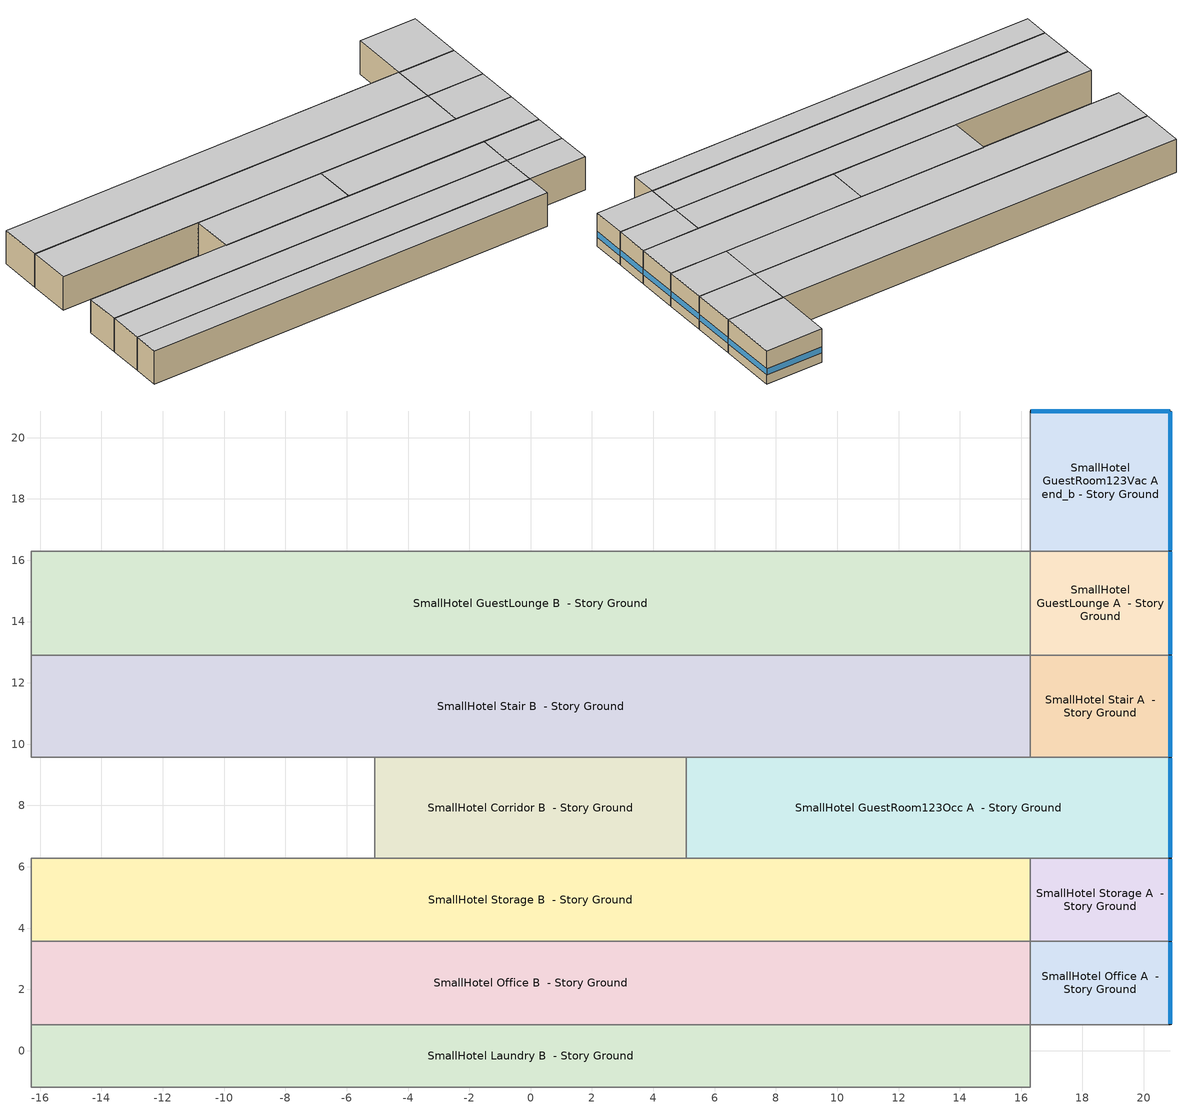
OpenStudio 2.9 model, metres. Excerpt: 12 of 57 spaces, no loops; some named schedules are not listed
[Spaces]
SmallHotel Laundry B  - Story Ground
 floor ground (Foundation F 126 Perim 00 Area 6638): 16.3,-1.18 -16.3,-1.18 -16.3,0.85 16.3,0.85 z0
 wall to SmallHotel Meeting B  - Story Ground: -16.3,-1.18 16.3,-1.18 z0:2.74
 wall to SmallHotel Laundry C  - Story Ground: -16.3,0.85 -16.3,-1.18 z0:2.74
 wall to SmallHotel Office B  - Story Ground: 16.3,0.85 -16.3,0.85 z0:2.74
 wall to SmallHotel Laundry A  - Story Ground: 16.3,-1.18 16.3,0.85 z0:2.74
 ceiling adiabatic (Typical Interior Ceiling): 16.3,0.85 -16.3,0.85 -16.3,-1.18 16.3,-1.18 z2.74
SmallHotel Office A  - Story Ground
 floor ground (Foundation F 126 Perim 271 Area 124): 20.87,0.85 16.3,0.85 16.3,3.57 20.87,3.57 z0
 wall outside: 20.87,0.85 20.87,3.57 z0:2.74
 wall to SmallHotel Laundry A  - Story Ground: 16.3,0.85 20.87,0.85 z0:2.74
 wall to SmallHotel Office B  - Story Ground: 16.3,3.57 16.3,0.85 z0:2.74
 wall to SmallHotel Storage A  - Story Ground: 20.87,3.57 16.3,3.57 z0:2.74
 window (Window U-0.91 SHGC 0.68): 20.87,0.88 20.87,3.54 z0.76:1.27
 ceiling adiabatic (Typical Interior Ceiling): 20.87,3.57 16.3,3.57 16.3,0.85 20.87,0.85 z2.74
SmallHotel Office B  - Story Ground
 floor ground (Foundation F 126 Perim 00 Area 8842): 16.3,0.85 -16.3,0.85 -16.3,3.57 16.3,3.57 z0
 wall to SmallHotel Office C  - Story Ground: -16.3,3.57 -16.3,0.85 z0:2.74
 wall to SmallHotel Storage B  - Story Ground: 16.3,3.57 -16.3,3.57 z0:2.74
 ceiling adiabatic (Typical Interior Ceiling): 16.3,3.57 -16.3,3.57 -16.3,0.85 16.3,0.85 z2.74
SmallHotel Storage A  - Story Ground
 floor ground (Foundation F 126 Perim 271 Area 124): 20.87,3.57 16.3,3.57 16.3,6.28 20.87,6.28 z0
 wall outside: 20.87,3.57 20.87,6.28 z0:2.74
 wall to SmallHotel Storage B  - Story Ground: 16.3,6.28 16.3,3.57 z0:2.74
 wall to SmallHotel GuestRoom123Occ A  - Story Ground: 20.87,6.28 16.3,6.28 z0:2.74
 window (Window U-0.91 SHGC 0.68): 20.87,3.59 20.87,6.25 z0.76:1.27
 ceiling adiabatic (Typical Interior Ceiling): 20.87,6.28 16.3,6.28 16.3,3.57 20.87,3.57 z2.74
SmallHotel Storage B  - Story Ground
 floor ground (Foundation F 126 Perim 00 Area 8842): 16.3,3.57 -16.3,3.57 -16.3,6.28 16.3,6.28 z0
 wall to SmallHotel Storage C  - Story Ground: -16.3,6.28 -16.3,3.57 z0:2.74
 wall to SmallHotel Corridor B  - Story Ground: 5.08,6.28 -5.08,6.28 z0:2.74
 wall to SmallHotel GuestRoom123Occ C  - Story Ground: -5.08,6.28 -16.3,6.28 z0:2.74
 wall to SmallHotel GuestRoom123Occ A  - Story Ground: 16.3,6.28 5.08,6.28 z0:2.74
 ceiling adiabatic (Typical Interior Ceiling): 16.3,6.28 -16.3,6.28 -16.3,3.57 16.3,3.57 z2.74
SmallHotel GuestRoom123Occ A  - Story Ground
 floor ground (Foundation F 126 Perim 329 Area 5193): 20.87,6.28 5.08,6.28 5.08,9.57 20.87,9.57 z0
 wall outside: 20.87,6.28 20.87,9.57 z0:2.74
 wall to SmallHotel Corridor B  - Story Ground: 5.08,9.57 5.08,6.28 z0:2.74
 wall to SmallHotel Stair A  - Story Ground: 20.87,9.57 16.3,9.57 z0:2.74
 wall to SmallHotel Stair B  - Story Ground: 16.3,9.57 5.08,9.57 z0:2.74
 window (Window U-0.91 SHGC 0.68): 20.87,6.3 20.87,9.54 z0.76:1.26
 ceiling adiabatic (Typical Interior Ceiling): 20.87,9.57 5.08,9.57 5.08,6.28 20.87,6.28 z2.74
SmallHotel Corridor B  - Story Ground
 floor ground (Foundation F 126 Perim 00 Area 3341): 5.08,6.28 -5.08,6.28 -5.08,9.57 5.08,9.57 z0
 wall to SmallHotel GuestRoom123Occ C  - Story Ground: -5.08,9.57 -5.08,6.28 z0:2.74
 wall to SmallHotel Stair B  - Story Ground: 5.08,9.57 -5.08,9.57 z0:2.74
 ceiling adiabatic (Typical Interior Ceiling): 5.08,9.57 -5.08,9.57 -5.08,6.28 5.08,6.28 z2.74
SmallHotel Stair A  - Story Ground
 floor ground (Foundation F 126 Perim 334 Area 1527): 20.87,9.57 16.3,9.57 16.3,12.91 20.87,12.91 z0
 wall outside: 20.87,9.57 20.87,12.91 z0:2.74
 wall to SmallHotel Stair B  - Story Ground: 16.3,12.91 16.3,9.57 z0:2.74
 wall to SmallHotel GuestLounge A  - Story Ground: 20.87,12.91 16.3,12.91 z0:2.74
 window (Window U-0.91 SHGC 0.68): 20.87,9.59 20.87,12.88 z0.76:1.26
 ceiling adiabatic (Typical Interior Ceiling): 20.87,12.91 16.3,12.91 16.3,9.57 20.87,9.57 z2.74
SmallHotel Stair B  - Story Ground
 floor ground (Foundation F 126 Perim 00 Area 10882): 16.3,9.57 -16.3,9.57 -16.3,12.91 16.3,12.91 z0
 wall to SmallHotel Stair C  - Story Ground: -16.3,12.91 -16.3,9.57 z0:2.74
 wall to SmallHotel GuestLounge B  - Story Ground: 16.3,12.91 -16.3,12.91 z0:2.74
 wall to SmallHotel GuestRoom123Occ C  - Story Ground: -16.3,9.57 -5.08,9.57 z0:2.74
 ceiling adiabatic (Typical Interior Ceiling): 16.3,12.91 -16.3,12.91 -16.3,9.57 16.3,9.57 z2.74
SmallHotel GuestLounge A  - Story Ground
 floor ground (Foundation F 126 Perim 339 Area 1549): 20.87,12.91 16.3,12.91 16.3,16.3 20.87,16.3 z0
 wall outside: 20.87,12.91 20.87,16.3 z0:2.74
 wall to SmallHotel GuestLounge B  - Story Ground: 16.3,16.3 16.3,12.91 z0:2.74
 wall to SmallHotel GuestRoom123Vac A end_b - Story Ground: 20.87,16.3 16.3,16.3 z0:2.74
 window (Window U-0.91 SHGC 0.68): 20.87,12.93 20.87,16.27 z0.76:1.26
 ceiling adiabatic (Typical Interior Ceiling): 20.87,16.3 16.3,16.3 16.3,12.91 20.87,12.91 z2.74
SmallHotel GuestLounge B  - Story Ground
 floor ground (Foundation F 126 Perim 00 Area 11046): 16.3,12.91 -16.3,12.91 -16.3,16.3 16.3,16.3 z0
 wall to SmallHotel GuestLounge C  - Story Ground: -16.3,16.3 -16.3,12.91 z0:2.74
 wall to SmallHotel GuestRoom123Vac B end_b - Story Ground: 16.3,16.3 -16.3,16.3 z0:2.74
 ceiling adiabatic (Typical Interior Ceiling): 16.3,16.3 -16.3,16.3 -16.3,12.91 16.3,12.91 z2.74
SmallHotel GuestRoom123Vac A end_b - Story Ground
 floor ground (Foundation F 126 Perim 914 Area 209): 20.87,16.3 16.3,16.3 16.3,20.87 20.87,20.87 z0
 wall outside: 20.87,16.3 20.87,20.87 16.3,20.87 z0:2.74
 wall to SmallHotel GuestRoom123Vac B end_b - Story Ground: 16.3,20.87 16.3,16.3 z0:2.74
 window (Window U-0.91 SHGC 0.68): 20.84,20.87 16.32,20.87 / 20.87,16.32 20.87,20.84 z0.76:1.26
 ceiling adiabatic (Typical Interior Ceiling): 20.87,20.87 16.3,20.87 16.3,16.3 20.87,16.3 z2.74
[Site]
Mobile Bates Field_AL_USA: Latitude {deg}=30.69; Longitude {deg}=-88.25; Time Zone {hr}=-6; Elevation {m}=67; Terrain=City
[Site:WaterMainsTemperature]
Calculation Method=Correlation; Annual Average Outdoor Air Temperature {C}=20.145; Maximum Difference In Monthly Average Outdoor Air Temperatures {deltaC}=19.61
[SizingPeriod:DesignDay] Daily Dry-Bulb Temperature Range {deltaC}=9.4; Barometric Pressure {Pa}=100523; Wind Speed {m/s}=3.3; Wind Direction {deg}=350; Sky Clearness=0; Rain Indicator=0; Snow Indicator=0; Day of Month=21; Month=7; Day Type=SummerDesignDay; Daylight Saving Time Indicator=0; Dry-Bulb Temperature Range Modifier Type=DefaultMultipliers; Solar Model Indicator=ASHRAETau; ASHRAE Taub=0.437; ASHRAE Taud=2.264
Name | Maximum Dry-Bulb Temperature {C} | Humidity Indicating Conditions at Maximum Dry-Bulb | Humidity Indicating Type
Mobile Bates Field Ann Clg .4% Condns DB=>MWB 1 | 34.3 | 25 | Wetbulb
Mobile Bates Field Ann Clg .4% Condns WB=>MDB 1 | 31.4 | 26.7 | Wetbulb
Mobile Bates Field Ann Clg 1% Condns DB=>MWB 1 | 33.3 | 24.7 | Wetbulb
Mobile Bates Field Ann Clg 2% Condns DP=>MDB 1 | 27.7 | 24.6 | Dewpoint
[ClimateZones]
Climate Zone Institution Name 1=ASHRAE; Climate Zone Document Name 1=ANSI/ASHRAE Standard 169; Climate Zone Document Year 1=2006; Climate Zone Value 1=ASHRAE 169-2013-2A
[Building]
ComStock DOE Ref Pre-1980|SmallHotel: North Axis {deg}=180; Default Construction Set=Res ComStock DOE Ref Pre-1980 - SmHotel - ASHRAE 169-2013-2A; Default Schedule Set=Building Default Schedule Set; Standards Building Type=SmallHotel
[Site:GroundTemperature:FCfactorMethod]
January Ground Temperature {C}=24.2; February Ground Temperature {C}=18.9; March Ground Temperature {C}=15.7; April Ground Temperature {C}=13.6; May Ground Temperature {C}=15.5; June Ground Temperature {C}=17.1; July Ground Temperature {C}=21.2; August Ground Temperature {C}=26.9; September Ground Temperature {C}=27.6; October Ground Temperature {C}=27.9; November Ground Temperature {C}=27.4; December Ground Temperature {C}=26.2
[Construction:FfactorGroundFloor] F-Factor {W/m-K}=1.26344
Name | Area {m2} | PerimeterExposed {m}
Foundation F 126 Perim 914 Area 209 | 20.9032 | 9.144
Foundation F 126 Perim 00 Area 10882 | 108.824 | 0
Foundation F 126 Perim 00 Area 6638 | 66.3823 | 0
Foundation F 126 Perim 329 Area 5193 | 51.9258 | 3.28883
Foundation F 126 Perim 271 Area 124 | 12.4032 | 2.71287
Foundation F 126 Perim 334 Area 1527 | 15.2655 | 3.33892
Foundation F 126 Perim 00 Area 8842 | 88.4191 | 0
Foundation F 126 Perim 00 Area 3341 | 33.4127 | 0
Foundation F 126 Perim 00 Area 11046 | 110.456 | 0
Foundation F 126 Perim 339 Area 1549 | 15.4945 | 3.389
[DefaultConstructionSet]
Res ComStock DOE Ref Pre-1980 - SmHotel - ASHRAE 169-2013-2A: Default Exterior Surface Constructions=Default Surface Constructions 1; Default Interior Surface Constructions=Default Surface Constructions 2; Default Ground Contact Surface Constructions=Default Surface Constructions 3; Default Exterior SubSurface Constructions=Default Sub Surface Constructions 1; Default Interior SubSurface Constructions=Default Sub Surface Constructions 2; Interior Partition Construction=Typical Interior Partition
[DefaultSurfaceConstructions]
Name | Floor Construction | Wall Construction | Roof Ceiling Construction
Default Surface Constructions 1 | Typical Insulated Exterior Mass Floor | Typical Insulated Exterior Mass Wall R-6.62 | Typical Wood Joist Attic Floor R-10.0
Default Surface Constructions 2 | Typical Interior Floor | Typical Interior Wall | Typical Interior Ceiling
Default Surface Constructions 3 | Typical Insulated Carpeted 6in Slab Floor | Typical Insulated Basement Mass Wall
[Construction]
Typical Insulated Exterior Mass Floor: 4 in. Normalweight Concrete Floor, Typical Carpet Pad
Typical Wood Joist Attic Floor R-10.0: 5/8 in. Gypsum Board, Typical Insulation R-8.37
Typical Interior Floor: 100mm Normalweight concrete floor, CP02 CARPET PAD
Typical Interior Wall: G01 13mm gypsum board, G01 13mm gypsum board
Typical Interior Ceiling: CP02 CARPET PAD, 100mm Normalweight concrete floor
Typical Insulated Carpeted 6in Slab Floor: 6 in. Normalweight Concrete Floor, Typical Carpet Pad
Typical Insulated Basement Mass Wall: 8 in. Concrete Block Basement Wall
U 1.22 SHGC 0.54 Simple Glazing Window U-1.22 SHGC 0.54: U 1.22 SHGC 0.54 Simple Glazing U-1.22 SHGC 0.54
U 1.22 SHGC 0.54 Simple Glazing Window U-1.22 SHGC 0.54 1: U 1.22 SHGC 0.54 Simple Glazing U-1.22 SHGC 0.54 1
Typical Insulated Metal Door: F08 Metal surface, Typical Insulation R-4.23
U 0.88 SHGC 0.16 Sgl Ref-A-L Clr 6mm: REF A CLEAR LO 6MM
Typical Overhead Door: Typical Insulation R-4.23
Typical Interior Window: Clear 3mm
Typical Interior Door; Typical Interior Partition: G05 25mm wood
Typical Insulated Exterior Mass Wall R-6.62: 1IN Stucco, 8IN CONCRETE HW RefBldg, Typical Insulation R-4.23, 1/2IN Gypsum
InteriorFurnishings 1: Std Wood 6inch 1
Window U-0.91 SHGC 0.68: Simple Glazing Single - No LowE - Clear - Wood
[Material] Thermal Absorptance=0.9
Name | Roughness | Thickness {m} | Conductivity {W/m-K} | Density {kg/m3} | Specific Heat {J/kg-K} | Solar Absorptance | Visible Absorptance
4 in. Normalweight Concrete Floor | MediumRough | 0.1016 | 2.31 | 2322 | 832 | 0.7 | 0.7
5/8 in. Gypsum Board | MediumSmooth | 0.0159 | 0.16 | 800 | 1090 | 0.7 | 0.7
100mm Normalweight concrete floor | MediumRough | 0.1016 | 2.31045 | 2322 | 832.557 | 0.7 | 0.7
G01 13mm gypsum board | Smooth | 0.0127 | 0.160031 | 800.001 | 1090.73 | 0.7 | 0.5
6 in. Normalweight Concrete Floor | MediumRough | 0.1524 | 2.31 | 2322 | 832 | 0.7 | 0.7
8 in. Concrete Block Basement Wall | MediumRough | 0.2032 | 1.326 | 1842 | 912 | 0.7 | 0.7
F08 Metal surface | Smooth | 0.0008 | 45.28 | 7824 | 500 | 0.7 | 0.7
G05 25mm wood | MediumSmooth | 0.0254 | 0.15 | 608 | 1630 | 0.5 | 0.5
1IN Stucco | Smooth | 0.0253 | 0.6918 | 1858 | 837 | 0.7 | 0.92
8IN CONCRETE HW RefBldg | Rough | 0.2032 | 1.311 | 2240 | 836.8 | 0.7 | 0.7
1/2IN Gypsum | Smooth | 0.0127 | 0.16 | 784.9 | 830 | 0.4 | 0.4
Std Wood 6inch 1 | MediumSmooth | 0.15 | 0.12 | 540 | 1210 | 0.7 | 0.7
[Material:NoMass] Roughness=Smooth; Thermal Absorptance=0.9; Solar Absorptance=0.7
Name | Thermal Resistance {m2-K/W} | Visible Absorptance
Typical Carpet Pad; CP02 CARPET PAD | 0.21648 | 0.8
Typical Insulation R-8.37 | 1.47329 | 0.7
Typical Insulation R-4.23 | 0.745657 | 0.7
[DefaultSubSurfaceConstructions]
Name | Fixed Window Construction | Operable Window Construction | Door Construction | Glass Door Construction | Overhead Door Construction | Tubular Daylight Dome Construction | Tubular Daylight Diffuser Construction
Default Sub Surface Constructions 1 | U 1.22 SHGC 0.54 Simple Glazing Window U-1.22 SHGC 0.54 | U 1.22 SHGC 0.54 Simple Glazing Window U-1.22 SHGC 0.54 1 | Typical Insulated Metal Door | U 0.88 SHGC 0.16 Sgl Ref-A-L Clr 6mm | Typical Overhead Door | Typical Interior Window | Typical Interior Window
Default Sub Surface Constructions 2 | Typical Interior Window | Typical Interior Window | Typical Interior Door
[WindowMaterial:SimpleGlazingSystem]
Name | U-Factor {W/m2-K} | Solar Heat Gain Coefficient | Visible Transmittance
U 1.22 SHGC 0.54 Simple Glazing U-1.22 SHGC 0.54; U 1.22 SHGC 0.54 Simple Glazing U-1.22 SHGC 0.54 1 | 6.92748 | 0.54 | 0.38
Simple Glazing Single - No LowE - Clear - Wood | 5.16722 | 0.683 | 0.723
[WindowMaterial:Glazing] Optical Data Type=SpectralAverage; Infrared Transmittance at Normal Incidence=0; Front Side Infrared Hemispherical Emissivity=0.84; Conductivity {W/m-K}=0.9; Dirt Correction Factor for Solar and Visible Transmittance=1; Solar Diffusing=No
Name | Thickness {m} | Solar Transmittance at Normal Incidence | Front Side Solar Reflectance at Normal Incidence | Back Side Solar Reflectance at Normal Incidence | Visible Transmittance at Normal Incidence | Front Side Visible Reflectance at Normal Incidence | Back Side Visible Reflectance at Normal Incidence | Back Side Infrared Hemispherical Emissivity
REF A CLEAR LO 6MM | 0.006 | 0.066 | 0.341 | 0.493 | 0.08 | 0.41 | 0.37 | 0.4
Clear 3mm | 0.003 | 0.837 | 0.075 | 0.075 | 0.898 | 0.081 | 0.081 | 0.84
[SpaceType] Standards Building Type=SmallHotel
Name | Default Schedule Set | Design Specification Outdoor Air Object | Standards Space Type
SmallHotel Laundry - ComStock DOE Ref Pre-1980 | SmallHotel Laundry Schedule Set | SmallHotel Laundry Ventilation | Laundry
SmallHotel Office - ComStock DOE Ref Pre-1980 | SmallHotel Office Schedule Set | SmallHotel Office Ventilation | Office
SmallHotel Storage - ComStock DOE Ref Pre-1980 | SmallHotel Storage Schedule Set | SmallHotel Storage Ventilation | Storage
SmallHotel Stair - ComStock DOE Ref Pre-1980 | SmallHotel Stair Schedule Set | SmallHotel Stair Ventilation | Stair
SmallHotel GuestLounge - ComStock DOE Ref Pre-1980 | SmallHotel GuestLounge Schedule Set | SmallHotel GuestLounge Ventilation | GuestLounge
SmallHotel Corridor - ComStock DOE Ref Pre-1980 | SmallHotel Corridor Schedule Set | SmallHotel Corridor Ventilation | Corridor
SmallHotel GuestRoom123Vac - ComStock DOE Ref Pre-1980 | SmallHotel GuestRoom123Vac Schedule Set | SmallHotel GuestRoom123Vac Ventilation | GuestRoom123Vac
SmallHotel GuestRoom123Occ - ComStock DOE Ref Pre-1980 | SmallHotel GuestRoom123Occ Schedule Set | SmallHotel GuestRoom123Occ Ventilation | GuestRoom123Occ
[BuildingStory]
Story Ground: Nominal Z Coordinate {m}=0; Nominal Floor to Floor Height {m}=2.7432
[Space] Building Story=Story Ground
Name | Space Type | Thermal Zone
SmallHotel Laundry B  - Story Ground | SmallHotel Laundry - ComStock DOE Ref Pre-1980 | Zone SmallHotel Laundry B  - Story Ground
SmallHotel Office A  - Story Ground | SmallHotel Office - ComStock DOE Ref Pre-1980 | Zone SmallHotel Office A  - Story Ground
SmallHotel Office B  - Story Ground | SmallHotel Office - ComStock DOE Ref Pre-1980 | Zone SmallHotel Office B  - Story Ground
SmallHotel Storage A  - Story Ground | SmallHotel Storage - ComStock DOE Ref Pre-1980 | Zone SmallHotel Storage A  - Story Ground
SmallHotel Storage B  - Story Ground | SmallHotel Storage - ComStock DOE Ref Pre-1980 | Zone SmallHotel Storage B  - Story Ground
SmallHotel GuestRoom123Occ A  - Story Ground | SmallHotel GuestRoom123Occ - ComStock DOE Ref Pre-1980 | Zone SmallHotel GuestRoom123Occ A  - Story Ground
SmallHotel Corridor B  - Story Ground | SmallHotel Corridor - ComStock DOE Ref Pre-1980 | Zone SmallHotel Corridor B  - Story Ground
SmallHotel Stair A  - Story Ground | SmallHotel Stair - ComStock DOE Ref Pre-1980 | Zone SmallHotel Stair A  - Story Ground
SmallHotel Stair B  - Story Ground | SmallHotel Stair - ComStock DOE Ref Pre-1980 | Zone SmallHotel Stair B  - Story Ground
SmallHotel GuestLounge A  - Story Ground | SmallHotel GuestLounge - ComStock DOE Ref Pre-1980 | Zone SmallHotel GuestLounge A  - Story Ground
SmallHotel GuestLounge B  - Story Ground | SmallHotel GuestLounge - ComStock DOE Ref Pre-1980 | Zone SmallHotel GuestLounge B  - Story Ground
SmallHotel GuestRoom123Vac A end_b - Story Ground | SmallHotel GuestRoom123Vac - ComStock DOE Ref Pre-1980 | Zone SmallHotel GuestRoom123Vac A end_b - Story Ground
[ThermalZone] Multiplier=1; Use Ideal Air Loads=No
Name | Thermostat
Zone SmallHotel Laundry B  - Story Ground | SmallHotel Laundry - ComStock DOE Ref Pre-1980 Thermostat 1
Zone SmallHotel Office A  - Story Ground | SmallHotel Office - ComStock DOE Ref Pre-1980 Thermostat
Zone SmallHotel Office B  - Story Ground | SmallHotel Office - ComStock DOE Ref Pre-1980 Thermostat 1
Zone SmallHotel Storage A  - Story Ground | SmallHotel Storage - ComStock DOE Ref Pre-1980 Thermostat
Zone SmallHotel Storage B  - Story Ground | SmallHotel Storage - ComStock DOE Ref Pre-1980 Thermostat 1
Zone SmallHotel GuestRoom123Occ A  - Story Ground | SmallHotel GuestRoom123Occ - ComStock DOE Ref Pre-1980 Thermostat
Zone SmallHotel Corridor B  - Story Ground | SmallHotel Corridor - ComStock DOE Ref Pre-1980 Thermostat
Zone SmallHotel Stair A  - Story Ground | SmallHotel Stair - ComStock DOE Ref Pre-1980 Thermostat
Zone SmallHotel Stair B  - Story Ground | SmallHotel Stair - ComStock DOE Ref Pre-1980 Thermostat 1
Zone SmallHotel GuestLounge A  - Story Ground | SmallHotel GuestLounge - ComStock DOE Ref Pre-1980 Thermostat
Zone SmallHotel GuestLounge B  - Story Ground | SmallHotel GuestLounge - ComStock DOE Ref Pre-1980 Thermostat 1
Zone SmallHotel GuestRoom123Vac A end_b - Story Ground | SmallHotel GuestRoom123Vac - ComStock DOE Ref Pre-1980 Thermostat 2
[Lights:Definition] Fraction Visible=0.2; Return Air Fraction=0
Name | Design Level Calculation Method | Watts per Space Floor Area {W/m2} | Fraction Radiant | Lighting Level {W}
SmallHotel GuestRoom123Occ - ComStock DOE Ref Pre-1980 Task Lights Definition; SmallHotel GuestRoom123Vac - ComStock DOE Ref Pre-1980 Task Lights Definition | Watts/Area | 20.7749 | 0.125
SmallHotel GuestLounge - ComStock DOE Ref Pre-1980 General Lights Definition | Watts/Area | 3.13051 | 0.31
SmallHotel GuestLounge - ComStock DOE Ref Pre-1980 Wall Wash Lights Definition | Watts/Area | 3.3194 | 0.125
SmallHotel Stair - ComStock DOE Ref Pre-1980 General Lights Definition | Watts/Area | 4.0001 | 0.31
SmallHotel Stair - ComStock DOE Ref Pre-1980 Task Lights Definition | Watts/Area | 2.12878 | 0.125
SmallHotel Stair - ComStock DOE Ref Pre-1980 Wall Wash Lights Definition | LightingLevel |  | 0.125 | 0
SmallHotel Corridor - ComStock DOE Ref Pre-1980 General Lights Definition | Watts/Area | 3.7501 | 0.31
SmallHotel Office - ComStock DOE Ref Pre-1980 General Lights Definition | Watts/Area | 8.57624 | 0.31
SmallHotel Laundry - ComStock DOE Ref Pre-1980 General Lights Definition | Watts/Area | 5.92608 | 0.31
SmallHotel Storage - ComStock DOE Ref Pre-1980 General Lights Definition | Watts/Area | 2.62302 | 0.31
[DesignSpecification:OutdoorAir]
Name | Outdoor Air Method | Outdoor Air Flow per Floor Area {m3/s-m2} | Outdoor Air Flow per Person {m3/s-person} | Outdoor Air Flow Air Changes per Hour {1/hr}
SmallHotel Corridor Ventilation | Sum | 0.000254
SmallHotel GuestLounge Ventilation | Sum |  | 0.00707921
SmallHotel GuestRoom123Occ Ventilation; SmallHotel GuestRoom123Vac Ventilation | Sum | 0.0004318
SmallHotel Laundry Ventilation | Sum |  | 0.0117987
SmallHotel Office Ventilation | Sum |  | 0.00943895
SmallHotel Stair Ventilation; SmallHotel Storage Ventilation |  | 0 | 0 | 0
[DefaultScheduleSet]
Name | Number of People Schedule | People Activity Level Schedule | Lighting Schedule | Electric Equipment Schedule | Infiltration Schedule | Gas Equipment Schedule | Hours of Operation Schedule
SmallHotel Corridor Schedule Set; SmallHotel Stair Schedule Set | SmallHotel Bldg Occ | SmallHotel Activity | Always On | SmallHotel Bldg Equip | SmallHotel Infil Half On
SmallHotel GuestLounge Schedule Set | SmallHotel Bldg Occ | SmallHotel Activity | SmallHotel StaffLounge Light | SmallHotel Bldg Equip | SmallHotel Infil Half On
SmallHotel GuestRoom123Occ Schedule Set | SmallHotel GuestRoom Occ | SmallHotel Activity | SmallHotel GuestRoom Light | SmallHotel GuestRoom Equip | SmallHotel Infil Half On
SmallHotel GuestRoom123Vac Schedule Set | SmallHotel GuestRoom Occ | SmallHotel Activity | HotelSmall AlwaysOff | SmallHotel GuestRoom Equip | SmallHotel Infil Half On
SmallHotel Laundry Schedule Set | SmallHotel Laundry Occ | SmallHotel Activity | SmallHotel Laundry Light | SmallHotel Laundry Equip | SmallHotel Infil Half On | SmallHotel Laundry Gas
SmallHotel Office Schedule Set | SmallHotel Office Occ | SmallHotel Activity | SmallHotel Office Light | SmallHotel Office Equip | SmallHotel Infil Half On
SmallHotel Storage Schedule Set | SmallHotel Bldg Occ | SmallHotel Activity | SmallHotel Storage Light | SmallHotel Bldg Equip | SmallHotel Infil Half On
Building Default Schedule Set |  |  |  |  |  |  | Building Hours of Operation NonResidential
[ElectricEquipment:Definition] Design Level Calculation Method=Watts/Area; Fraction Latent=0; Fraction Radiant=0.5; Fraction Lost=0
Name | Watts per Space Floor Area {W/m2}
SmallHotel GuestLounge Elec Equip Definition | 15.3924
SmallHotel GuestRoom123Occ Elec Equip Definition; SmallHotel GuestRoom123Vac Elec Equip Definition | 14.316
SmallHotel Laundry Elec Equip Definition | 21.8507
SmallHotel Office Elec Equip Definition | 12.9167
[ElectricEquipment]
Name | Electric Equipment Definition | Space or SpaceType
SmallHotel GuestLounge Elec Equip | SmallHotel GuestLounge Elec Equip Definition | SmallHotel GuestLounge - ComStock DOE Ref Pre-1980
SmallHotel GuestRoom123Occ Elec Equip | SmallHotel GuestRoom123Occ Elec Equip Definition | SmallHotel GuestRoom123Occ - ComStock DOE Ref Pre-1980
SmallHotel GuestRoom123Vac Elec Equip | SmallHotel GuestRoom123Vac Elec Equip Definition | SmallHotel GuestRoom123Vac - ComStock DOE Ref Pre-1980
SmallHotel Laundry Elec Equip | SmallHotel Laundry Elec Equip Definition | SmallHotel Laundry - ComStock DOE Ref Pre-1980
SmallHotel Office Elec Equip | SmallHotel Office Elec Equip Definition | SmallHotel Office - ComStock DOE Ref Pre-1980
[People:Definition] Number of People Calculation Method=People/Area; Fraction Radiant=0.3
Name | People per Space Floor Area {person/m2}
SmallHotel GuestLounge People Definition | 0.322917
SmallHotel GuestRoom123Occ People Definition; SmallHotel GuestRoom123Vac People Definition | 0.0427327
SmallHotel Laundry People Definition | 0.107639
SmallHotel Office People Definition | 0.0768543
[People] Work Efficiency Schedule=Work Efficiency Schedule; Clothing Insulation Schedule=Clothing Schedule; Air Velocity Schedule=Air Velocity Schedule; Multiplier=1
Name | People Definition | Space or SpaceType
SmallHotel GuestLounge People | SmallHotel GuestLounge People Definition | SmallHotel GuestLounge - ComStock DOE Ref Pre-1980
SmallHotel GuestRoom123Occ People | SmallHotel GuestRoom123Occ People Definition | SmallHotel GuestRoom123Occ - ComStock DOE Ref Pre-1980
SmallHotel GuestRoom123Vac People | SmallHotel GuestRoom123Vac People Definition | SmallHotel GuestRoom123Vac - ComStock DOE Ref Pre-1980
SmallHotel Laundry People | SmallHotel Laundry People Definition | SmallHotel Laundry - ComStock DOE Ref Pre-1980
SmallHotel Office People | SmallHotel Office People Definition | SmallHotel Office - ComStock DOE Ref Pre-1980
[GasEquipment:Definition]
SmallHotel Laundry Gas Equip Definition: Design Level Calculation Method=Watts/Area; Watts per Space Floor Area {W/m2}=184.228; Fraction Latent=0; Fraction Radiant=0.2; Fraction Lost=0.5
[GasEquipment]
SmallHotel Laundry Gas Equip: Gas Equipment Definition=SmallHotel Laundry Gas Equip Definition; Space or SpaceType=SmallHotel Laundry - ComStock DOE Ref Pre-1980
[SpaceInfiltration:DesignFlowRate] Schedule=Always On Discrete; Design Flow Rate Calculation Method=Flow/ExteriorArea; Flow per Exterior Surface Area {m3/s-m2}=0.00102523; Constant Term Coefficient=0; Temperature Term Coefficient=0; Velocity Term Coefficient=0.224; Velocity Squared Term Coefficient=0
Name | Space or SpaceType
SmallHotel GuestLounge A  - Story Ground Infiltration | SmallHotel GuestLounge A  - Story Ground
SmallHotel GuestRoom123Occ A  - Story Ground Infiltration | SmallHotel GuestRoom123Occ A  - Story Ground
SmallHotel GuestRoom123Vac A end_b - Story Ground Infiltration | SmallHotel GuestRoom123Vac A end_b - Story Ground
SmallHotel Office A  - Story Ground Infiltration | SmallHotel Office A  - Story Ground
SmallHotel Stair A  - Story Ground Infiltration | SmallHotel Stair A  - Story Ground
SmallHotel Storage A  - Story Ground Infiltration | SmallHotel Storage A  - Story Ground
[Exterior:Lights:Definition]
Name | Design Level {W}
Parking Areas and Drives Def (W/ft^2) | 0.0497494
Building Facades Def (W/ft^2) | 0.25
Main Entries Def (W/ft) | 30
Other Doors Def (W/ft) | 25
Entry Canopies Def (W/ft^2) | 1.5
[Exterior:Lights] Schedule=Always On Discrete; Control Option=AstronomicalClock
Name | Exterior Lights Definition | Multiplier
Parking Areas and Drives | Parking Areas and Drives Def (W/ft^2) | 27064.8
Building Facades | Building Facades Def (W/ft^2) | 4929.5
Main Entries | Main Entries Def (W/ft) | 30
Other Doors | Other Doors Def (W/ft) | 216.825
Entry Canopies | Entry Canopies Def (W/ft^2) | 720
[ThermostatSetpoint:DualSetpoint]
Name | Heating Setpoint Temperature Schedule | Cooling Setpoint Temperature Schedule
SmallHotel Corridor - ComStock DOE Ref Pre-1980 Thermostat; SmallHotel GuestLounge - ComStock DOE Ref Pre-1980 Thermostat; SmallHotel GuestLounge - ComStock DOE Ref Pre-1980 Thermostat 1; SmallHotel GuestRoom123Occ - ComStock DOE Ref Pre-1980 Thermostat; SmallHotel GuestRoom123Vac - ComStock DOE Ref Pre-1980 Thermostat 2; SmallHotel Laundry - ComStock DOE Ref Pre-1980 Thermostat 1; SmallHotel Office - ComStock DOE Ref Pre-1980 Thermostat; SmallHotel Office - ComStock DOE Ref Pre-1980 Thermostat 1 | SmallHotel HtgSetp | SmallHotel ClgSetp
SmallHotel Stair - ComStock DOE Ref Pre-1980 Thermostat; SmallHotel Stair - ComStock DOE Ref Pre-1980 Thermostat 1; SmallHotel Storage - ComStock DOE Ref Pre-1980 Thermostat; SmallHotel Storage - ComStock DOE Ref Pre-1980 Thermostat 1 | SmallHotel UnitHeater HtgSP Sch | SmallHotel UnitHeater ClgSP Sch
[InternalMass:Definition]
Internal Mass Definition 2: Construction=InteriorFurnishings 1; Design Level Calculation Method=SurfaceArea/Area; Surface Area per Space Floor Area=2
[InternalMass] Internal Mass Definition=Internal Mass Definition 2; Multiplier=1
Name | Space or SpaceType
SmallHotel Laundry B  - Story Ground Mass | SmallHotel Laundry B  - Story Ground
SmallHotel GuestRoom123Occ A  - Story Ground Mass | SmallHotel GuestRoom123Occ A  - Story Ground
SmallHotel Office B  - Story Ground Mass | SmallHotel Office B  - Story Ground
SmallHotel Corridor B  - Story Ground Mass | SmallHotel Corridor B  - Story Ground
SmallHotel Office A  - Story Ground Mass | SmallHotel Office A  - Story Ground
SmallHotel GuestLounge B  - Story Ground Mass | SmallHotel GuestLounge B  - Story Ground
SmallHotel GuestLounge A  - Story Ground Mass | SmallHotel GuestLounge A  - Story Ground
SmallHotel GuestRoom123Vac A end_b - Story Ground Mass | SmallHotel GuestRoom123Vac A end_b - Story Ground
[Lights] Fraction Replaceable=1
Name | Lights Definition | Space or SpaceType
SmallHotel GuestRoom123Occ - ComStock DOE Ref Pre-1980 Task Lighting | SmallHotel GuestRoom123Occ - ComStock DOE Ref Pre-1980 Task Lights Definition | SmallHotel GuestRoom123Occ - ComStock DOE Ref Pre-1980
SmallHotel GuestRoom123Vac - ComStock DOE Ref Pre-1980 Task Lighting | SmallHotel GuestRoom123Vac - ComStock DOE Ref Pre-1980 Task Lights Definition | SmallHotel GuestRoom123Vac - ComStock DOE Ref Pre-1980
SmallHotel GuestLounge - ComStock DOE Ref Pre-1980 General Lighting | SmallHotel GuestLounge - ComStock DOE Ref Pre-1980 General Lights Definition | SmallHotel GuestLounge - ComStock DOE Ref Pre-1980
SmallHotel GuestLounge - ComStock DOE Ref Pre-1980 Wall Wash Lighting | SmallHotel GuestLounge - ComStock DOE Ref Pre-1980 Wall Wash Lights Definition | SmallHotel GuestLounge - ComStock DOE Ref Pre-1980
SmallHotel Stair - ComStock DOE Ref Pre-1980 General Lighting | SmallHotel Stair - ComStock DOE Ref Pre-1980 General Lights Definition | SmallHotel Stair - ComStock DOE Ref Pre-1980
SmallHotel Stair - ComStock DOE Ref Pre-1980 Task Lighting | SmallHotel Stair - ComStock DOE Ref Pre-1980 Task Lights Definition | SmallHotel Stair - ComStock DOE Ref Pre-1980
SmallHotel Stair - ComStock DOE Ref Pre-1980 Wall Wash Lighting | SmallHotel Stair - ComStock DOE Ref Pre-1980 Wall Wash Lights Definition | SmallHotel Stair - ComStock DOE Ref Pre-1980
SmallHotel Corridor - ComStock DOE Ref Pre-1980 General Lighting | SmallHotel Corridor - ComStock DOE Ref Pre-1980 General Lights Definition | SmallHotel Corridor - ComStock DOE Ref Pre-1980
SmallHotel Office - ComStock DOE Ref Pre-1980 General Lighting | SmallHotel Office - ComStock DOE Ref Pre-1980 General Lights Definition | SmallHotel Office - ComStock DOE Ref Pre-1980
SmallHotel Laundry - ComStock DOE Ref Pre-1980 General Lighting | SmallHotel Laundry - ComStock DOE Ref Pre-1980 General Lights Definition | SmallHotel Laundry - ComStock DOE Ref Pre-1980
SmallHotel Storage - ComStock DOE Ref Pre-1980 General Lighting | SmallHotel Storage - ComStock DOE Ref Pre-1980 General Lights Definition | SmallHotel Storage - ComStock DOE Ref Pre-1980
[Schedule:Day]
Always On Default: Yes, 14, 52, 1, 24, 0, 1
SmallHotel Bldg Equip Sat Day: Yes, 0, 5, 0.72963, 0, 15, 0.730769, 0, 25, 0.731909, 0, 35, 0.733048, 0, 45, 0.734188, 0, 55, 0.735328, 1, 5, 0.736467, 1, 15, 0.737607, 1, 25, 0.738746, 1, 35, 0.739886, 1, 45, 0.741026, 1, 55, 0.742165, 2, 5, 0.743305, 2, 15, 0.744444, 2, 25, 0.745584, 2, 35, 0.746724, 2, 45, 0.747863, 2, 55, 0.749003, 3, 5, 0.750142, 3, 15, 0.751282, 3, 25, 0.752422, 3, 35, 0.753561, 3, 45, 0.754701, 3, 55, 0.75584, 4, 5, 0.75698, 4, 15, 0.75812, 4, 25, 0.759259, 4, 35, 0.760399, 4, 45, 0.761538, 4, 55, 0.762678, 5, 5, 0.763818, 5, 15, 0.764957, 5, 25, 0.766097, 5, 35, 0.767236, 5, 45, 0.768376, 5, 55, 0.769516, 6, 5, 0.770655, 6, 15, 0.771795, 6, 25, 0.772934, 6, 35, 0.774074, 6, 45, 0.775214, 6, 55, 0.776353, 7, 5, 0.777493, 7, 15, 0.778632, 7, 25, 0.779772, 7, 35, 0.780912, 7, 45, 0.782051, 7, 55, 0.783191, 8, 5, 0.78433, 8, 15, 0.78547, 8, 25, 0.78661, 8, 35, 0.787749, 8, 45, 0.788889, 8, 55, 0.790028, 9, 5, 0.791168, 9, 15, 0.792308, 9, 25, 0.793447, 9, 35, 0.794587, 9, 45, 0.795726, 9, 55, 0.796866, 10, 5, 0.798006, 10, 15, 0.799145, 10, 22, 0.8, 12, 22, 0.8, 12, 32, 0.783333, 12, 42, 0.766667, 12, 52, 0.75, 13, 2, 0.733333, 13, 12, 0.716667, 13, 22, 0.7, 13, 32, 0.65, 13, 42, 0.6, 13, 52, 0.55, 14, 2, 0.5, 14, 12, 0.45, 14, 22, 0.4, 14, 32, 0.383333, 14, 42, 0.366667, 14, 52, 0.35, 15, 2, 0.333333, 15, 12, 0.316667, 15, 22, 0.3, 15, 52, 0.3, 16, 2, 0.291667, 16, 12, 0.283333, 16, 22, 0.275, 16, 32, 0.266667, 16, 42, 0.258333, 16, 52, 0.25, 17, 2, 0.241667, 17, 12, 0.233333, 17, 22, 0.225, 17, 32, 0.216667, 17, 42, 0.208333, 17, 52, 0.2, 18, 3, 0.2, 18, 13, 0.488889, 18, 15, 0.5, 18, 45, 0.5, 18, 55, 0.483333, 19, 5, 0.466667, 19, 15, 0.45, 19, 25, 0.433333, 19, 35, 0.416667, 19, 45, 0.4, 19, 55, 0.70114, 20, 5, 0.702279, 20, 15, 0.703419, 20, 25, 0.704558, 20, 35, 0.705698, 20, 45, 0.706838, 20, 55, 0.707977, 21, 5, 0.709117, 21, 15, 0.710256, 21, 25, 0.711396, 21, 35, 0.712536, 21, 45, 0.713675, 21, 55, 0.714815, 22, 5, 0.715954, 22, 15, 0.717094, 22, 25, 0.718234, 22, 35, 0.719373, 22, 45, 0.720513, 22, 55, 0.721652, 23, 5, 0.722792, 23, 15, 0.723932, 23, 25, 0.725071, 23, 35, 0.726211, 23, 45, 0.72735, 23, 55, 0.72849, 24, 0, 0.72963
SmallHotel Bldg Equip Sun Day: Yes, 0, 5, 0.663912, 0, 15, 0.666116, 0, 25, 0.66832, 0, 35, 0.670523, 0, 45, 0.672727, 0, 55, 0.674931, 1, 5, 0.677135, 1, 15, 0.679339, 1, 25, 0.681543, 1, 35, 0.683747, 1, 45, 0.68595, 1, 55, 0.688154, 2, 5, 0.690358, 2, 15, 0.692562, 2, 25, 0.694766, 2, 35, 0.69697, 2, 45, 0.699174, 2, 55, 0.701377, 3, 5, 0.703581, 3, 15, 0.705785, 3, 25, 0.707989, 3, 35, 0.710193, 3, 45, 0.712397, 3, 55, 0.714601, 4, 5, 0.716804, 4, 15, 0.719008, 4, 25, 0.721212, 4, 35, 0.723416, 4, 45, 0.72562, 4, 55, 0.727824, 5, 5, 0.730028, 5, 15, 0.732231, 5, 25, 0.734435, 5, 35, 0.736639, 5, 45, 0.738843, 5, 55, 0.741047, 6, 5, 0.743251, 6, 15, 0.745455, 6, 25, 0.747658, 6, 35, 0.749862, 6, 45, 0.752066, 6, 55, 0.75427, 7, 5, 0.756474, 7, 15, 0.758678, 7, 25, 0.760882, 7, 35, 0.763085, 7, 45, 0.765289, 7, 55, 0.767493, 8, 5, 0.769697, 8, 15, 0.771901, 8, 25, 0.774105, 8, 35, 0.776309, 8, 45, 0.778512, 8, 55, 0.780716, 9, 5, 0.78292, 9, 15, 0.785124, 9, 25, 0.787328, 9, 35, 0.789532, 9, 45, 0.791736, 9, 55, 0.793939, 10, 5, 0.796143, 10, 15, 0.798347, 10, 22, 0.8, 10, 32, 0.816667, 10, 42, 0.833333, 10, 52, 0.85, 11, 2, 0.866667, 11, 12, 0.883333, 11, 22, 0.9, 11, 32, 0.866667, 11, 42, 0.833333, 11, 52, 0.8, 12, 2, 0.766667, 12, 12, 0.733333, 12, 22, 0.7, 12, 32, 0.683333, 12, 42, 0.666667, 12, 52, 0.65, 13, 2, 0.633333, 13, 12, 0.616667, 13, 22, 0.6, 13, 32, 0.566667, 13, 42, 0.533333, 13, 52, 0.5, 14, 2, 0.466667, 14, 12, 0.433333, 14, 22, 0.4, 15, 52, 0.4, 16, 2, 0.391667, 16, 12, 0.383333, 16, 22, 0.375, 16, 32, 0.366667, 16, 42, 0.358333, 16, 52, 0.35, 17, 2, 0.341667, 17, 12, 0.333333, 17, 22, 0.325, 17, 32, 0.316667, 17, 42, 0.308333, 17, 52, 0.3, 18, 3, 0.3, 18, 13, 0.485965, 18, 23, 0.47193, 18, 33, 0.457895, 18, 43, 0.44386, 18, 53, 0.429825, 19, 3, 0.415789, 19, 13, 0.401754, 19, 15, 0.4, 19, 25, 0.602204, 19, 35, 0.604408, 19, 45, 0.606612, 19, 55, 0.608815, 20, 5, 0.611019, 20, 15, 0.613223, 20, 25, 0.615427, 20, 35, 0.617631, 20, 45, 0.619835, 20, 55, 0.622039, 21, 5, 0.624242, 21, 15, 0.626446, 21, 25, 0.62865, 21, 35, 0.630854, 21, 45, 0.633058, 21, 55, 0.635262, 22, 5, 0.637466, 22, 15, 0.639669, 22, 25, 0.641873, 22, 35, 0.644077, 22, 45, 0.646281, 22, 55, 0.648485, 23, 5, 0.650689, 23, 15, 0.652893, 23, 25, 0.655096, 23, 35, 0.6573, 23, 45, 0.659504, 23, 55, 0.661708, 24, 0, 0.663912
SmallHotel GuestRoom Light Default: Yes, 0, 5, 0.735185, 0, 15, 0.737692, 0, 25, 0.740199, 0, 35, 0.742707, 0, 45, 0.745214, 0, 55, 0.747721, 1, 5, 0.750228, 1, 15, 0.752735, 1, 25, 0.755242, 1, 35, 0.757749, 1, 45, 0.760256, 1, 55, 0.762764, 2, 5, 0.765271, 2, 15, 0.767778, 2, 25, 0.770285, 2, 35, 0.772792, 2, 45, 0.775299, 2, 55, 0.777806, 3, 5, 0.780313, 3, 15, 0.782821, 3, 25, 0.785328, 3, 35, 0.787835, 3, 45, 0.790342, 3, 55, 0.792849, 4, 5, 0.795356, 4, 15, 0.797863, 4, 25, 0.80037, 4, 35, 0.802877, 4, 45, 0.805385, 4, 55, 0.807892, 5, 5, 0.810399, 5, 15, 0.812906, 5, 25, 0.815413, 5, 35, 0.81792, 5, 45, 0.820427, 5, 55, 0.822934, 6, 5, 0.825442, 6, 15, 0.827949, 6, 25, 0.830456, 6, 35, 0.832963, 6, 45, 0.83547, 6, 55, 0.837977, 7, 5, 0.840484, 7, 15, 0.842991, 7, 25, 0.845499, 7, 35, 0.848006, 7, 45, 0.850513, 7, 55, 0.85302, 8, 5, 0.855527, 8, 15, 0.858034, 8, 25, 0.860541, 8, 35, 0.863048, 8, 45, 0.865556, 8, 55, 0.868063, 9, 5, 0.87057, 9, 15, 0.873077, 9, 25, 0.875584, 9, 35, 0.878091, 9, 45, 0.880598, 9, 55, 0.883105, 10, 5, 0.885613, 10, 15, 0.88812, 10, 22, 0.89, 10, 32, 0.908333, 10, 42, 0.926667, 10, 52, 0.945, 11, 2, 0.963333, 11, 12, 0.981667, 11, 22, 1, 11, 32, 0.981667, 11, 42, 0.963333, 11, 52, 0.945, 12, 2, 0.926667, 12, 12, 0.908333, 12, 22, 0.89, 12, 32, 0.853333, 12, 42, 0.816667, 12, 52, 0.78, 13, 2, 0.743333, 13, 12, 0.706667, 13, 22, 0.67, 13, 32, 0.613333, 13, 42, 0.556667, 13, 52, 0.5, 14, 2, 0.443333, 14, 12, 0.386667, 14, 22, 0.33, 14, 32, 0.311667, 14, 42, 0.293333, 14, 52, 0.275, 15, 2, 0.256667, 15, 12, 0.238333, 15, 22, 0.22, 15, 32, 0.211667, 15, 42, 0.203333, 15, 52, 0.195, 16, 2, 0.186667, 16, 12, 0.178333, 16, 22, 0.17, 16, 32, 0.16, 16, 42, 0.15, 16, 52, 0.14, 17, 2, 0.13, 17, 12, 0.12, 17, 22, 0.11, 19, 22, 0.11, 19, 32, 0.368889, 19, 42, 0.297778, 19, 45, 0.28, 19, 55, 0.672507, 20, 5, 0.675014, 20, 15, 0.677521, 20, 25, 0.680028, 20, 35, 0.682536, 20, 45, 0.685043, 20, 55, 0.68755, 21, 5, 0.690057, 21, 15, 0.692564, 21, 25, 0.695071, 21, 35, 0.697578, 21, 45, 0.700085, 21, 55, 0.702593, 22, 5, 0.7051, 22, 15, 0.707607, 22, 25, 0.710114, 22, 35, 0.712621, 22, 45, 0.715128, 22, 55, 0.717635, 23, 5, 0.720142, 23, 15, 0.72265, 23, 25, 0.725157, 23, 35, 0.727664, 23, 45, 0.730171, 23, 55, 0.732678, 24, 0, 0.735185
SmallHotel GuestRoom Light Summer Design Day; SmallHotel Office Occ Summer Design Day; SmallHotel Office Light Summer Design Day; SmallHotel Office Equip Summer Design Day; SmallHotel Storage Light Summer Design Day: 24, 0, 1
SmallHotel GuestRoom Light Winter Design Day; SmallHotel Office Occ Winter Design Day; SmallHotel Office Light Winter Design Day; SmallHotel Office Equip Winter Design Day; SmallHotel Storage Light Winter Design Day: 24, 0, 0
SmallHotel Laundry Occ Default|Wknd Day: Yes, 0, 5, 0.13102, 0, 15, 0.128571, 0, 25, 0.126122, 0, 35, 0.123673, 0, 45, 0.121224, 0, 55, 0.118776, 1, 5, 0.116327, 1, 15, 0.113878, 1, 25, 0.111429, 1, 35, 0.10898, 1, 45, 0.106531, 1, 55, 0.104082, 2, 5, 0.101633, 2, 15, 0.0991837, 2, 25, 0.0967347, 2, 35, 0.0942857, 2, 45, 0.0918367, 2, 55, 0.0893878, 3, 5, 0.0869388, 3, 15, 0.0844898, 3, 25, 0.0820408, 3, 35, 0.0795918, 3, 45, 0.0771429, 3, 55, 0.0746939, 4, 5, 0.0722449, 4, 15, 0.0697959, 4, 25, 0.0673469, 4, 35, 0.064898, 4, 45, 0.062449, 4, 55, 0.06, 5, 5, 0.057551, 5, 15, 0.055102, 5, 25, 0.0526531, 5, 35, 0.0502041, 5, 45, 0.0477551, 5, 55, 0.0453061, 6, 5, 0.0428571, 6, 15, 0.0404082, 6, 25, 0.0379592, 6, 35, 0.0355102, 6, 45, 0.0330612, 6, 55, 0.0306122, 7, 5, 0.0281633, 7, 15, 0.0257143, 7, 25, 0.0232653, 7, 35, 0.0208163, 7, 45, 0.0183673, 7, 55, 0.0159184, 8, 5, 0.0134694, 8, 15, 0.0110204, 8, 25, 0.00857143, 8, 35, 0.00612245, 8, 45, 0.00367347, 8, 55, 0.00122449, 9, 0, 0, 9, 9, 0.03, 9, 19, 0.06, 9, 29, 0.09, 9, 39, 0.12, 9, 49, 0.15, 9, 59, 0.18, 10, 0, 0.18, 12, 0, 0.18, 12, 9, 0.165, 12, 19, 0.15, 12, 29, 0.135, 12, 39, 0.12, 12, 49, 0.105, 12, 59, 0.09, 13, 0, 0.09, 13, 9, 0.075, 13, 19, 0.06, 13, 29, 0.045, 13, 39, 0.03, 13, 49, 0.015, 13, 59, 3.19744e-16, 14, 0, 0, 16, 15, 0, 16, 25, 0.0075, 16, 35, 0.015, 16, 45, 0.0225, 16, 55, 0.03, 17, 5, 0.0375, 17, 15, 0.045, 17, 25, 0.0525, 17, 35, 0.06, 17, 45, 0.0675, 17, 55, 0.075, 18, 5, 0.0825, 18, 15, 0.09, 18, 25, 0.0975, 18, 35, 0.105, 18, 45, 0.1125, 18, 55, 0.12, 19, 5, 0.1275, 19, 15, 0.135, 19, 25, 0.1425, 19, 35, 0.15, 19, 45, 0.1575, 19, 55, 0.165, 20, 5, 0.1725, 20, 15, 0.18, 20, 45, 0.18, 20, 55, 0.177551, 21, 5, 0.175102, 21, 15, 0.172653, 21, 25, 0.170204, 21, 35, 0.167755, 21, 45, 0.165306, 21, 55, 0.162857, 22, 5, 0.160408, 22, 15, 0.157959, 22, 25, 0.15551, 22, 35, 0.153061, 22, 45, 0.150612, 22, 55, 0.148163, 23, 5, 0.145714, 23, 15, 0.143265, 23, 25, 0.140816, 23, 35, 0.138367, 23, 45, 0.135918, 23, 55, 0.133469, 24, 0, 0.13102
SmallHotel Office Occ Default: Yes, 0, 5, 0.863946, 0, 15, 0.857143, 0, 25, 0.85034, 0, 35, 0.843537, 0, 45, 0.836735, 0, 55, 0.829932, 1, 5, 0.823129, 1, 15, 0.816327, 1, 25, 0.809524, 1, 35, 0.802721, 1, 45, 0.795918, 1, 55, 0.789116, 2, 5, 0.782313, 2, 15, 0.77551, 2, 25, 0.768707, 2, 35, 0.761905, 2, 45, 0.755102, 2, 55, 0.748299, 3, 5, 0.741497, 3, 15, 0.734694, 3, 25, 0.727891, 3, 35, 0.721088, 3, 45, 0.714286, 3, 55, 0.707483, 4, 5, 0.70068, 4, 15, 0.693878, 4, 25, 0.687075, 4, 35, 0.680272, 4, 45, 0.673469, 4, 55, 0.666667, 5, 5, 0.659864, 5, 15, 0.653061, 5, 25, 0.646259, 5, 35, 0.639456, 5, 45, 0.632653, 5, 55, 0.62585, 6, 5, 0.619048, 6, 15, 0.612245, 6, 25, 0.605442, 6, 35, 0.598639, 6, 45, 0.591837, 6, 55, 0.585034, 7, 5, 0.578231, 7, 15, 0.571429, 7, 25, 0.564626, 7, 35, 0.557823, 7, 45, 0.55102, 7, 55, 0.544218, 8, 5, 0.537415, 8, 15, 0.530612, 8, 25, 0.52381, 8, 35, 0.517007, 8, 45, 0.510204, 8, 55, 0.503401, 9, 0, 0.5, 9, 9, 0.583333, 9, 19, 0.666667, 9, 29, 0.75, 9, 39, 0.833333, 9, 49, 0.916667, 9, 59, 1, 10, 0, 1, 13, 0, 1, 13, 9, 0.9, 13, 19, 0.8, 13, 29, 0.7, 13, 39, 0.6, 13, 49, 0.5, 13, 59, 0.4, 14, 0, 0.4, 18, 3, 0.2, 20, 45, 1, 20, 55, 0.993197, 21, 5, 0.986395, 21, 15, 0.979592, 21, 25, 0.972789, 21, 35, 0.965986, 21, 45, 0.959184, 21, 55, 0.952381, 22, 5, 0.945578, 22, 15, 0.938776, 22, 25, 0.931973, 22, 35, 0.92517, 22, 45, 0.918367, 22, 55, 0.911565, 23, 5, 0.904762, 23, 15, 0.897959, 23, 25, 0.891156, 23, 35, 0.884354, 23, 45, 0.877551, 23, 55, 0.870748, 24, 0, 0.863946
SmallHotel Office Light Default: Yes, 0, 5, 0.872789, 0, 15, 0.871429, 0, 25, 0.870068, 0, 35, 0.868707, 0, 45, 0.867347, 0, 55, 0.865986, 1, 5, 0.864626, 1, 15, 0.863265, 1, 25, 0.861905, 1, 35, 0.860544, 1, 45, 0.859184, 1, 55, 0.857823, 2, 5, 0.856463, 2, 15, 0.855102, 2, 25, 0.853741, 2, 35, 0.852381, 2, 45, 0.85102, 2, 55, 0.84966, 3, 5, 0.848299, 3, 15, 0.846939, 3, 25, 0.845578, 3, 35, 0.844218, 3, 45, 0.842857, 3, 55, 0.841497, 4, 5, 0.840136, 4, 15, 0.838776, 4, 25, 0.837415, 4, 35, 0.836054, 4, 45, 0.834694, 4, 55, 0.833333, 5, 5, 0.831973, 5, 15, 0.830612, 5, 25, 0.829252, 5, 35, 0.827891, 5, 45, 0.826531, 5, 55, 0.82517, 6, 5, 0.82381, 6, 15, 0.822449, 6, 25, 0.821088, 6, 35, 0.819728, 6, 45, 0.818367, 6, 55, 0.817007, 7, 5, 0.815646, 7, 15, 0.814286, 7, 25, 0.812925, 7, 35, 0.811565, 7, 45, 0.810204, 7, 55, 0.808844, 8, 5, 0.807483, 8, 15, 0.806122, 8, 25, 0.804762, 8, 35, 0.803401, 8, 45, 0.802041, 8, 55, 0.80068, 9, 0, 0.8, 9, 9, 0.816667, 9, 19, 0.833333, 9, 29, 0.85, 9, 39, 0.866667, 9, 49, 0.883333, 9, 59, 0.9, 10, 0, 0.9, 13, 0, 0.9, 13, 9, 0.851667, 13, 19, 0.803333, 13, 29, 0.755, 13, 39, 0.706667, 13, 49, 0.658333, 13, 59, 0.61, 14, 0, 0.61, 14, 9, 0.591667, 14, 19, 0.573333, 14, 29, 0.555, 14, 39, 0.536667, 14, 49, 0.518333, 14, 59, 0.5, 15, 0, 0.5, 15, 45, 0.5, 15, 54, 0.518333, 16, 4, 0.536667, 16, 15, 0.555, 16, 25, 0.573333, 16, 35, 0.591667, 16, 45, 0.61, 16, 55, 0.658333, 17, 5, 0.706667, 17, 15, 0.755, 17, 25, 0.803333, 17, 35, 0.851667, 17, 45, 0.9, 20, 45, 0.9, 20, 55, 0.898639, 21, 5, 0.897279, 21, 15, 0.895918, 21, 25, 0.894558, 21, 35, 0.893197, 21, 45, 0.891837, 21, 55, 0.890476, 22, 5, 0.889116, 22, 15, 0.887755, 22, 25, 0.886395, 22, 35, 0.885034, 22, 45, 0.883673, 22, 55, 0.882313, 23, 5, 0.880952, 23, 15, 0.879592, 23, 25, 0.878231, 23, 35, 0.876871, 23, 45, 0.87551, 23, 55, 0.87415, 24, 0, 0.872789
SmallHotel Office Equip Default: Yes, 0, 5, 0.983673, 0, 15, 0.982857, 0, 25, 0.982041, 0, 35, 0.981224, 0, 45, 0.980408, 0, 55, 0.979592, 1, 5, 0.978776, 1, 15, 0.977959, 1, 25, 0.977143, 1, 35, 0.976327, 1, 45, 0.97551, 1, 55, 0.974694, 2, 5, 0.973878, 2, 15, 0.973061, 2, 25, 0.972245, 2, 35, 0.971429, 2, 45, 0.970612, 2, 55, 0.969796, 3, 5, 0.96898, 3, 15, 0.968163, 3, 25, 0.967347, 3, 35, 0.966531, 3, 45, 0.965714, 3, 55, 0.964898, 4, 5, 0.964082, 4, 15, 0.963265, 4, 25, 0.962449, 4, 35, 0.961633, 4, 45, 0.960816, 4, 55, 0.96, 5, 5, 0.959184, 5, 15, 0.958367, 5, 25, 0.957551, 5, 35, 0.956735, 5, 45, 0.955918, 5, 55, 0.955102, 6, 5, 0.954286, 6, 15, 0.953469, 6, 25, 0.952653, 6, 35, 0.951837, 6, 45, 0.95102, 6, 55, 0.950204, 7, 5, 0.949388, 7, 15, 0.948571, 7, 25, 0.947755, 7, 35, 0.946939, 7, 45, 0.946122, 7, 55, 0.945306, 8, 5, 0.94449, 8, 15, 0.943673, 8, 25, 0.942857, 8, 35, 0.942041, 8, 45, 0.941224, 8, 55, 0.940408, 9, 0, 0.94, 9, 9, 0.95, 9, 19, 0.96, 9, 29, 0.97, 9, 39, 0.98, 9, 49, 0.99, 9, 59, 1, 10, 0, 1, 13, 0, 1, 13, 9, 0.958333, 13, 19, 0.916667, 13, 29, 0.875, 13, 39, 0.833333, 13, 49, 0.791667, 13, 59, 0.75, 14, 0, 0.75, 18, 52, 0.33, 19, 2, 0.374444, 19, 3, 0.38, 19, 13, 0.51, 19, 23, 0.59, 19, 33, 0.67, 19, 43, 0.75, 19, 53, 0.83, 20, 3, 0.91, 20, 13, 0.99, 20, 15, 1, 20, 45, 1, 20, 55, 0.999184, 21, 5, 0.998367, 21, 15, 0.997551, 21, 25, 0.996735, 21, 35, 0.995918, 21, 45, 0.995102, 21, 55, 0.994286, 22, 5, 0.993469, 22, 15, 0.992653, 22, 25, 0.991837, 22, 35, 0.99102, 22, 45, 0.990204, 22, 55, 0.989388, 23, 5, 0.988571, 23, 15, 0.987755, 23, 25, 0.986939, 23, 35, 0.986122, 23, 45, 0.985306, 23, 55, 0.98449, 24, 0, 0.983673
SmallHotel Storage Light Default: Yes, 0, 5, 0.31908, 0, 15, 0.317241, 0, 25, 0.315402, 0, 35, 0.313563, 0, 45, 0.311724, 0, 55, 0.309885, 1, 5, 0.308046, 1, 15, 0.306207, 1, 25, 0.304368, 1, 35, 0.302529, 1, 45, 0.30069, 1, 55, 0.298851, 2, 5, 0.297011, 2, 15, 0.295172, 2, 25, 0.293333, 2, 35, 0.291494, 2, 45, 0.289655, 2, 55, 0.287816, 3, 5, 0.285977, 3, 15, 0.284138, 3, 25, 0.282299, 3, 35, 0.28046, 3, 45, 0.278621, 3, 55, 0.276782, 4, 5, 0.274943, 4, 15, 0.273103, 4, 25, 0.271264, 4, 35, 0.269425, 4, 45, 0.267586, 4, 55, 0.265747, 5, 5, 0.263908, 5, 15, 0.262069, 5, 25, 0.26023, 5, 35, 0.258391, 5, 45, 0.256552, 5, 55, 0.254713, 6, 5, 0.252874, 6, 15, 0.251034, 6, 25, 0.249195, 6, 35, 0.247356, 6, 45, 0.245517, 6, 55, 0.243678, 7, 5, 0.241839, 7, 15, 0.24, 7, 25, 0.238161, 7, 35, 0.236322, 7, 45, 0.234483, 7, 55, 0.232644, 8, 5, 0.230805, 8, 15, 0.228966, 8, 25, 0.227126, 8, 35, 0.225287, 8, 45, 0.223448, 8, 55, 0.221609, 9, 5, 0.21977, 9, 15, 0.217931, 9, 25, 0.216092, 9, 35, 0.214253, 9, 45, 0.212414, 9, 55, 0.210575, 10, 5, 0.208736, 10, 15, 0.206897, 10, 25, 0.205057, 10, 35, 0.203218, 10, 45, 0.201379, 10, 52, 0.2, 11, 52, 0.2, 12, 2, 0.191667, 12, 12, 0.183333, 12, 22, 0.175, 12, 32, 0.166667, 12, 42, 0.158333, 12, 52, 0.15, 13, 2, 0.141667, 13, 12, 0.133333, 13, 22, 0.125, 13, 32, 0.116667, 13, 42, 0.108333, 13, 52, 0.1, 15, 45, 0.1, 15, 54, 0.116667, 16, 4, 0.133333, 16, 15, 0.15, 16, 25, 0.166667, 16, 35, 0.183333, 16, 45, 0.2, 16, 55, 0.398161, 17, 5, 0.396322, 17, 15, 0.394483, 17, 25, 0.392644, 17, 35, 0.390805, 17, 45, 0.388966, 17, 55, 0.387126, 18, 5, 0.385287, 18, 15, 0.383448, 18, 25, 0.381609, 18, 35, 0.37977, 18, 45, 0.377931, 18, 55, 0.376092, 19, 5, 0.374253, 19, 15, 0.372414, 19, 25, 0.370575, 19, 35, 0.368736, 19, 45, 0.366897, 19, 55, 0.365057, 20, 5, 0.363218, 20, 15, 0.361379, 20, 25, 0.35954, 20, 35, 0.357701, 20, 45, 0.355862, 20, 55, 0.354023, 21, 5, 0.352184, 21, 15, 0.350345, 21, 25, 0.348506, 21, 35, 0.346667, 21, 45, 0.344828, 21, 55, 0.342989, 22, 5, 0.341149, 22, 15, 0.33931, 22, 25, 0.337471, 22, 35, 0.335632, 22, 45, 0.333793, 22, 55, 0.331954, 23, 5, 0.330115, 23, 15, 0.328276, 23, 25, 0.326437, 23, 35, 0.324598, 23, 45, 0.322759, 23, 55, 0.32092, 24, 0, 0.31908
[Schedule:Rule] Rule Order=0; Apply Sunday=Yes; Apply Saturday=Yes; Date Specification Type=DateRange; Start Month=1; Start Day=1; End Month=12; End Day=31
Name | Schedule Ruleset | Day Schedule
Schedule Rule 8 | SmallHotel GuestRoom Light | SmallHotel GuestRoom Light Wknd Day
Schedule Rule 14 | SmallHotel Office Occ | SmallHotel Office Occ Wknd Day
Schedule Rule 15 | SmallHotel Office Equip | SmallHotel Office Equip Wknd Day
Schedule Rule 18 | SmallHotel Storage Light | SmallHotel Storage Light Default|Wknd Day
